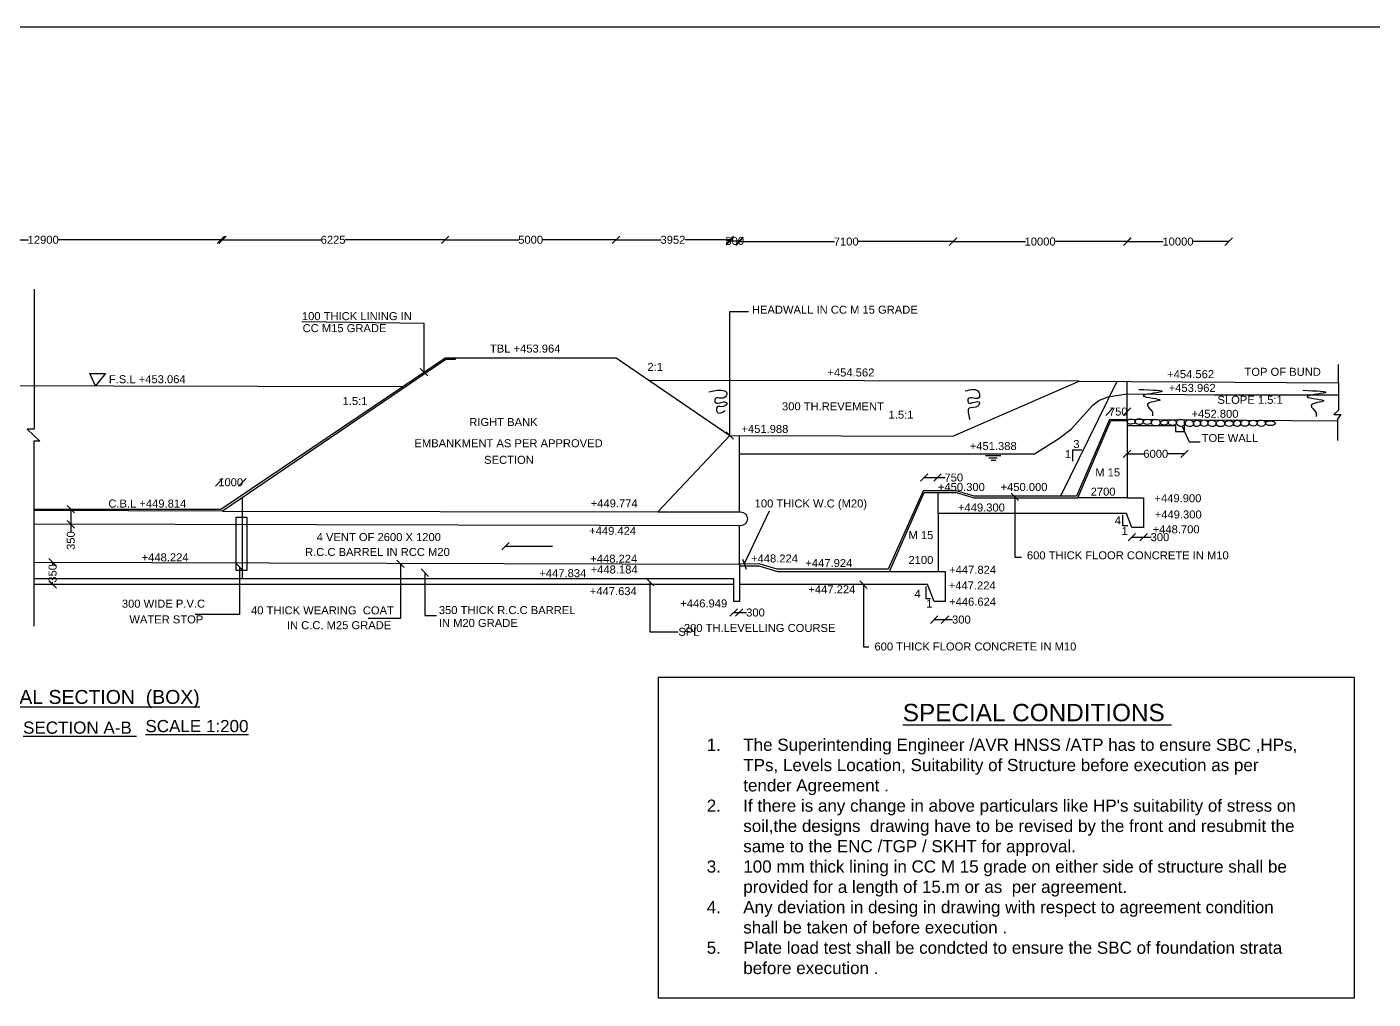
# Model space of a CAD drawing. Header units: millimetres. Extents: x 5124 to 2156454, y 2311 to 45652315.
# Drawn here: x 2091488 to 2130180, y 45624366 to 45652315 of the extents above; entities that cross this region are included whole.
import ezdxf

# ---------------------------------------------------------------- set-up
doc = ezdxf.new("R2010")
doc.units = ezdxf.units.MM
doc.header["$MEASUREMENT"] = 0
doc.layers.add('DRAWING', color=2, linetype='Continuous')
doc.layers.add('TEXT', color=7, linetype='Continuous')
doc.styles.get("Standard").update_dxf_attribs({"font": 'arial.ttf', "height": 230})
doc.dimstyles.get("Standard").update_dxf_attribs({"dimtxt": 230, "dimasz": 215, "dimexe": 0.18, "dimexo": 0.0625, "dimgap": 0.09, "dimtad": 0, "dimdec": 0, "dimzin": 0, "dimdsep": 46, "dimtxsty": 'Standard', "dimblk": 'OBLIQUE', "dimcen": 0.09, "dimse1": 1, "dimse2": 1, "dimadec": 0, "dimazin": 0, "dimtfac": 1, "dimtdec": 0, "dimtofl": 0, "dimtmove": 0, "dimatfit": 3, "dimldrblk": 'OBLIQUE', "dimfxl": 1, "dimtolj": 1, "dimtzin": 0, "dimarcsym": 0})

# ---------------------------------------------------------------- blocks, each defined once
blk = doc.blocks.new('_Oblique')
at = {"color": 0, "linetype": 'ByBlock', "lineweight": -2}
blk.add_line((-0.5, -0.5), (0.5, 0.5), dxfattribs=at)
blk = doc.blocks.new('*D60')
at = {"layer": 'Defpoints', "color": 0, "transparency": 16777216}
for p in [(2097108, 45646194), (2086803, 45638448), (2097108, 45638393)]:
    blk.add_point(p, dxfattribs=at)
at = {"layer": 'TEXT', "color": 0, "lineweight": -2, "transparency": 16777216}
for p, q in [((2086803, 45646194), (2091534, 45646194)), ((2097108, 45646194), (2092377, 45646194))]:
    blk.add_line(p, q, dxfattribs=at)
at = {"layer": 'TEXT', "color": 0, "lineweight": -2, "transparency": 16777216, "xscale": 215, "yscale": 215, "zscale": 215, "rotation": 180}
blk.add_blockref('_Oblique', (2086803, 45646194), dxfattribs=at)
at = {"layer": 'TEXT', "color": 0, "lineweight": -2, "transparency": 16777216, "xscale": 215, "yscale": 215, "zscale": 215}
blk.add_blockref('_Oblique', (2097108, 45646194), dxfattribs=at)
at = {"layer": 'TEXT', "color": 0, "transparency": 16777216, "insert": (2091955, 45646194), "char_height": 230, "attachment_point": 5}
blk.add_mtext('\\A1;12900', dxfattribs=at)
blk = doc.blocks.new('*D61')
at = {"layer": 'Defpoints', "color": 0, "transparency": 16777216}
for p in [(2103511, 45646194), (2103511, 45642801), (2097062, 45638448)]:
    blk.add_point(p, dxfattribs=at)
at = {"layer": 'TEXT', "color": 0, "lineweight": -2, "transparency": 16777216}
for p, q in [((2097062, 45646194), (2099942, 45646194)), ((2103511, 45646194), (2100632, 45646194))]:
    blk.add_line(p, q, dxfattribs=at)
at = {"layer": 'TEXT', "color": 0, "lineweight": -2, "transparency": 16777216, "xscale": 215, "yscale": 215, "zscale": 215, "rotation": 180}
blk.add_blockref('_Oblique', (2097062, 45646194), dxfattribs=at)
at = {"layer": 'TEXT', "color": 0, "lineweight": -2, "transparency": 16777216, "xscale": 215, "yscale": 215, "zscale": 215}
blk.add_blockref('_Oblique', (2103511, 45646194), dxfattribs=at)
at = {"layer": 'TEXT', "color": 0, "transparency": 16777216, "insert": (2100287, 45646194), "char_height": 230, "attachment_point": 5}
blk.add_mtext('\\A1;6225', dxfattribs=at)
blk = doc.blocks.new('*D62')
at = {"layer": 'Defpoints', "color": 0, "transparency": 16777216}
for p in [(2108420, 45646194), (2103511, 45642801), (2108420, 45642801)]:
    blk.add_point(p, dxfattribs=at)
at = {"layer": 'TEXT', "color": 0, "lineweight": -2, "transparency": 16777216}
for p, q in [((2103511, 45646194), (2105622, 45646194)), ((2108420, 45646194), (2106309, 45646194))]:
    blk.add_line(p, q, dxfattribs=at)
at = {"layer": 'TEXT', "color": 0, "lineweight": -2, "transparency": 16777216, "xscale": 215, "yscale": 215, "zscale": 215, "rotation": 180}
blk.add_blockref('_Oblique', (2103511, 45646194), dxfattribs=at)
at = {"layer": 'TEXT', "color": 0, "lineweight": -2, "transparency": 16777216, "xscale": 215, "yscale": 215, "zscale": 215}
blk.add_blockref('_Oblique', (2108420, 45646194), dxfattribs=at)
at = {"layer": 'TEXT', "color": 0, "transparency": 16777216, "insert": (2105966, 45646194), "char_height": 230, "attachment_point": 5}
blk.add_mtext('\\A1;5000', dxfattribs=at)
blk = doc.blocks.new('*D63')
at = {"layer": 'Defpoints', "color": 0, "transparency": 16777216}
for p in [(2111692, 45646194), (2108420, 45642801), (2111692, 45640571)]:
    blk.add_point(p, dxfattribs=at)
at = {"layer": 'TEXT', "color": 0, "lineweight": -2, "transparency": 16777216}
for p, q in [((2108420, 45646194), (2109714, 45646194)), ((2111692, 45646194), (2110398, 45646194))]:
    blk.add_line(p, q, dxfattribs=at)
at = {"layer": 'TEXT', "color": 0, "lineweight": -2, "transparency": 16777216, "xscale": 215, "yscale": 215, "zscale": 215, "rotation": 180}
blk.add_blockref('_Oblique', (2108420, 45646194), dxfattribs=at)
at = {"layer": 'TEXT', "color": 0, "lineweight": -2, "transparency": 16777216, "xscale": 215, "yscale": 215, "zscale": 215}
blk.add_blockref('_Oblique', (2111692, 45646194), dxfattribs=at)
at = {"layer": 'TEXT', "color": 0, "transparency": 16777216, "insert": (2110056, 45646194), "char_height": 230, "attachment_point": 5}
blk.add_mtext('\\A1;3952', dxfattribs=at)
blk = doc.blocks.new('*D64')
at = {"layer": 'Defpoints', "color": 0, "transparency": 16777216}
for p in [(2111971, 45646161), (2111692, 45640571), (2111971, 45640571)]:
    blk.add_point(p, dxfattribs=at)
at = {"layer": 'TEXT', "color": 0, "lineweight": -2, "transparency": 16777216}
blk.add_line((2111692, 45646161), (2111971, 45646161), dxfattribs=at)
at = {"layer": 'TEXT', "color": 0, "lineweight": -2, "transparency": 16777216, "xscale": 215, "yscale": 215, "zscale": 215, "rotation": 180}
blk.add_blockref('_Oblique', (2111692, 45646161), dxfattribs=at)
at = {"layer": 'TEXT', "color": 0, "lineweight": -2, "transparency": 16777216, "xscale": 215, "yscale": 215, "zscale": 215}
blk.add_blockref('_Oblique', (2111971, 45646161), dxfattribs=at)
at = {"layer": 'TEXT', "color": 0, "transparency": 16777216, "insert": (2111832, 45646161), "char_height": 230, "attachment_point": 5}
blk.add_mtext('\\A1;500', dxfattribs=at)
blk = doc.blocks.new('*D65')
at = {"layer": 'Defpoints', "color": 0, "transparency": 16777216}
for p in [(2118104, 45646143), (2111971, 45640571), (2118104, 45640550)]:
    blk.add_point(p, dxfattribs=at)
at = {"layer": 'TEXT', "color": 0, "lineweight": -2, "transparency": 16777216}
for p, q in [((2111971, 45646143), (2114695, 45646143)), ((2118104, 45646143), (2115380, 45646143))]:
    blk.add_line(p, q, dxfattribs=at)
at = {"layer": 'TEXT', "color": 0, "lineweight": -2, "transparency": 16777216, "xscale": 215, "yscale": 215, "zscale": 215, "rotation": 180}
blk.add_blockref('_Oblique', (2111971, 45646143), dxfattribs=at)
at = {"layer": 'TEXT', "color": 0, "lineweight": -2, "transparency": 16777216, "xscale": 215, "yscale": 215, "zscale": 215}
blk.add_blockref('_Oblique', (2118104, 45646143), dxfattribs=at)
at = {"layer": 'TEXT', "color": 0, "transparency": 16777216, "insert": (2115037, 45646143), "char_height": 230, "attachment_point": 5}
blk.add_mtext('\\A1;7100', dxfattribs=at)
blk = doc.blocks.new('*D66')
at = {"layer": 'Defpoints', "color": 0, "transparency": 16777216}
for p in [(2123114, 45646143), (2123114, 45641766), (2118104, 45640550)]:
    blk.add_point(p, dxfattribs=at)
at = {"layer": 'TEXT', "color": 0, "lineweight": -2, "transparency": 16777216}
for p, q in [((2118104, 45646143), (2120187, 45646143)), ((2123114, 45646143), (2121031, 45646143))]:
    blk.add_line(p, q, dxfattribs=at)
at = {"layer": 'TEXT', "color": 0, "lineweight": -2, "transparency": 16777216, "xscale": 215, "yscale": 215, "zscale": 215, "rotation": 180}
blk.add_blockref('_Oblique', (2118104, 45646143), dxfattribs=at)
at = {"layer": 'TEXT', "color": 0, "lineweight": -2, "transparency": 16777216, "xscale": 215, "yscale": 215, "zscale": 215}
blk.add_blockref('_Oblique', (2123114, 45646143), dxfattribs=at)
at = {"layer": 'TEXT', "color": 0, "transparency": 16777216, "insert": (2120609, 45646143), "char_height": 230, "attachment_point": 5}
blk.add_mtext('\\A1;10000', dxfattribs=at)
blk = doc.blocks.new('*D67')
at = {"layer": 'Defpoints', "color": 0, "transparency": 16777216}
for p in [(2126028, 45646143), (2123116, 45642118), (2126028, 45641740)]:
    blk.add_point(p, dxfattribs=at)
at = {"layer": 'TEXT', "color": 0, "lineweight": -2, "transparency": 16777216}
for p, q in [((2123116, 45646143), (2124151, 45646143)), ((2126028, 45646143), (2124994, 45646143))]:
    blk.add_line(p, q, dxfattribs=at)
at = {"layer": 'TEXT', "color": 0, "lineweight": -2, "transparency": 16777216, "xscale": 215, "yscale": 215, "zscale": 215, "rotation": 180}
blk.add_blockref('_Oblique', (2123116, 45646143), dxfattribs=at)
at = {"layer": 'TEXT', "color": 0, "lineweight": -2, "transparency": 16777216, "xscale": 215, "yscale": 215, "zscale": 215}
blk.add_blockref('_Oblique', (2126028, 45646143), dxfattribs=at)
at = {"layer": 'TEXT', "color": 0, "transparency": 16777216, "insert": (2124572, 45646143), "char_height": 230, "attachment_point": 5}
blk.add_mtext('\\A1;10000', dxfattribs=at)
blk = doc.blocks.new('*D71')
at = {"layer": 'Defpoints', "color": 0, "transparency": 16777216}
for p in [(2097677, 45639222), (2097011, 45638448), (2097677, 45638635)]:
    blk.add_point(p, dxfattribs=at)
at = {"layer": 'TEXT', "color": 0, "lineweight": -2, "transparency": 16777216}
for p, q in [((2097011, 45639222), (2097012, 45639222)), ((2097677, 45639222), (2097676, 45639222))]:
    blk.add_line(p, q, dxfattribs=at)
at = {"layer": 'TEXT', "color": 0, "lineweight": -2, "transparency": 16777216, "xscale": 215, "yscale": 215, "zscale": 215, "rotation": 180}
blk.add_blockref('_Oblique', (2097011, 45639222), dxfattribs=at)
at = {"layer": 'TEXT', "color": 0, "lineweight": -2, "transparency": 16777216, "xscale": 215, "yscale": 215, "zscale": 215}
blk.add_blockref('_Oblique', (2097677, 45639222), dxfattribs=at)
at = {"layer": 'TEXT', "color": 0, "transparency": 16777216, "insert": (2097344, 45639222), "char_height": 230, "attachment_point": 5}
blk.add_mtext('\\A1;1000', dxfattribs=at)
blk = doc.blocks.new('*D72')
at = {"layer": 'Defpoints', "color": 0, "transparency": 16777216}
for p in [(2123109, 45640680), (2124759, 45640680), (2123109, 45640041)]:
    blk.add_point(p, dxfattribs=at)
at = {"layer": 'TEXT', "color": 0, "lineweight": -2, "transparency": 16777216}
for p, q in [((2123109, 45640041), (2123590, 45640041)), ((2124759, 45640041), (2124278, 45640041))]:
    blk.add_line(p, q, dxfattribs=at)
at = {"layer": 'TEXT', "color": 0, "lineweight": -2, "transparency": 16777216, "xscale": 215, "yscale": 215, "zscale": 215, "rotation": 180}
blk.add_blockref('_Oblique', (2123109, 45640041), dxfattribs=at)
at = {"layer": 'TEXT', "color": 0, "lineweight": -2, "transparency": 16777216, "xscale": 215, "yscale": 215, "zscale": 215}
blk.add_blockref('_Oblique', (2124759, 45640041), dxfattribs=at)
at = {"layer": 'TEXT', "color": 0, "transparency": 16777216, "insert": (2123934, 45640041), "char_height": 230, "attachment_point": 5}
blk.add_mtext('\\A1;6000', dxfattribs=at)
blk = doc.blocks.new('*D73')
at = {"layer": 'Defpoints', "color": 0, "transparency": 16777216}
for p in [(2122603, 45641029), (2123109, 45641255), (2123109, 45641029)]:
    blk.add_point(p, dxfattribs=at)
at = {"layer": 'TEXT', "color": 0, "lineweight": -2, "transparency": 16777216}
for p, q in [((2122603, 45641255), (2122603, 45641255)), ((2123109, 45641255), (2123109, 45641255))]:
    blk.add_line(p, q, dxfattribs=at)
at = {"layer": 'TEXT', "color": 0, "lineweight": -2, "transparency": 16777216, "xscale": 215, "yscale": 215, "zscale": 215, "rotation": 180}
blk.add_blockref('_Oblique', (2122603, 45641255), dxfattribs=at)
at = {"layer": 'TEXT', "color": 0, "lineweight": -2, "transparency": 16777216, "xscale": 215, "yscale": 215, "zscale": 215}
blk.add_blockref('_Oblique', (2123109, 45641255), dxfattribs=at)
at = {"layer": 'TEXT', "color": 0, "transparency": 16777216, "insert": (2122856, 45641255), "char_height": 230, "attachment_point": 5}
blk.add_mtext('\\A1;750', dxfattribs=at)
blk = doc.blocks.new('*D129')
at = {"layer": 'Defpoints', "color": 0, "transparency": 16777216}
for p in [(2117661, 45639359), (2117276, 45638926), (2117661, 45638979)]:
    blk.add_point(p, dxfattribs=at)
at = {"layer": 'TEXT', "color": 0, "lineweight": -2, "transparency": 16777216}
for p, q in [((2117276, 45639359), (2117661, 45639359)), ((2117661, 45639359), (2117876, 45639359))]:
    blk.add_line(p, q, dxfattribs=at)
at = {"layer": 'TEXT', "color": 0, "lineweight": -2, "transparency": 16777216, "xscale": 215, "yscale": 215, "zscale": 215, "rotation": 180}
blk.add_blockref('_Oblique', (2117276, 45639359), dxfattribs=at)
at = {"layer": 'TEXT', "color": 0, "lineweight": -2, "transparency": 16777216, "xscale": 215, "yscale": 215, "zscale": 215}
blk.add_blockref('_Oblique', (2117661, 45639359), dxfattribs=at)
at = {"layer": 'TEXT', "color": 0, "transparency": 16777216, "insert": (2118129, 45639359), "char_height": 230, "attachment_point": 5}
blk.add_mtext('\\A1;750', dxfattribs=at)
blk = doc.blocks.new('*D134')
at = {"layer": 'Defpoints', "color": 0, "transparency": 16777216}
for p in [(2117566, 45635794), (2117877, 45635794), (2117877, 45635275)]:
    blk.add_point(p, dxfattribs=at)
at = {"layer": 'TEXT', "color": 0, "lineweight": -2, "transparency": 16777216}
for p, q in [((2117566, 45635275), (2117877, 45635275)), ((2117877, 45635275), (2118092, 45635275))]:
    blk.add_line(p, q, dxfattribs=at)
at = {"layer": 'TEXT', "color": 0, "lineweight": -2, "transparency": 16777216, "xscale": 215, "yscale": 215, "zscale": 215, "rotation": 180}
blk.add_blockref('_Oblique', (2117566, 45635275), dxfattribs=at)
at = {"layer": 'TEXT', "color": 0, "lineweight": -2, "transparency": 16777216, "xscale": 215, "yscale": 215, "zscale": 215}
blk.add_blockref('_Oblique', (2117877, 45635275), dxfattribs=at)
at = {"layer": 'TEXT', "color": 0, "transparency": 16777216, "insert": (2118346, 45635275), "char_height": 230, "attachment_point": 5}
blk.add_mtext('\\A1;300', dxfattribs=at)
blk = doc.blocks.new('*D135')
at = {"layer": 'Defpoints', "color": 0, "transparency": 16777216}
for p in [(2111803, 45635792), (2111960, 45635792), (2111960, 45635478)]:
    blk.add_point(p, dxfattribs=at)
at = {"layer": 'TEXT', "color": 0, "lineweight": -2, "transparency": 16777216}
for p, q in [((2111803, 45635478), (2111960, 45635478)), ((2111960, 45635478), (2112175, 45635478))]:
    blk.add_line(p, q, dxfattribs=at)
at = {"layer": 'TEXT', "color": 0, "lineweight": -2, "transparency": 16777216, "xscale": 215, "yscale": 215, "zscale": 215, "rotation": 180}
blk.add_blockref('_Oblique', (2111803, 45635478), dxfattribs=at)
at = {"layer": 'TEXT', "color": 0, "lineweight": -2, "transparency": 16777216, "xscale": 215, "yscale": 215, "zscale": 215}
blk.add_blockref('_Oblique', (2111960, 45635478), dxfattribs=at)
at = {"layer": 'TEXT', "color": 0, "transparency": 16777216, "insert": (2112429, 45635478), "char_height": 230, "attachment_point": 5}
blk.add_mtext('\\A1;300', dxfattribs=at)
blk = doc.blocks.new('*D136')
at = {"layer": 'Defpoints', "color": 0, "transparency": 16777216}
for p in [(2092686, 45638448), (2092685, 45638015), (2092749, 45638015)]:
    blk.add_point(p, dxfattribs=at)
at = {"layer": 'TEXT', "color": 0, "lineweight": -2, "transparency": 16777216}
for p, q in [((2092749, 45638448), (2092749, 45638015)), ((2092749, 45638015), (2092749, 45637800))]:
    blk.add_line(p, q, dxfattribs=at)
at = {"layer": 'TEXT', "color": 0, "lineweight": -2, "transparency": 16777216, "xscale": 215, "yscale": 215, "zscale": 215}
for p, rotation in [((2092749, 45638448), 90), ((2092749, 45638015), 270)]:
    blk.add_blockref('_Oblique', p, dxfattribs=dict(at, rotation=rotation))
at = {"layer": 'TEXT', "color": 0, "transparency": 16777216, "insert": (2092749, 45637547), "char_height": 230, "attachment_point": 5, "rotation": 90}
blk.add_mtext('\\A1;350', dxfattribs=at)
blk = doc.blocks.new('*D137')
at = {"layer": 'Defpoints', "color": 0, "transparency": 16777216}
for p in [(2092226, 45636921), (2092226, 45636286), (2092226, 45636286)]:
    blk.add_point(p, dxfattribs=at)
at = {"layer": 'TEXT', "color": 0, "lineweight": -2, "transparency": 16777216}
for p, q in [((2092226, 45636921), (2092226, 45636857)), ((2092226, 45636286), (2092226, 45636350))]:
    blk.add_line(p, q, dxfattribs=at)
at = {"layer": 'TEXT', "color": 0, "lineweight": -2, "transparency": 16777216, "xscale": 215, "yscale": 215, "zscale": 215}
for p, rotation in [((2092226, 45636921), 90), ((2092226, 45636286), 270)]:
    blk.add_blockref('_Oblique', p, dxfattribs=dict(at, rotation=rotation))
at = {"layer": 'TEXT', "color": 0, "transparency": 16777216, "insert": (2092226, 45636604), "char_height": 230, "attachment_point": 5, "rotation": 90}
blk.add_mtext('\\A1;350', dxfattribs=at)
blk = doc.blocks.new('*D138')
at = {"layer": 'Defpoints', "color": 0, "transparency": 16777216}
for p in [(2123245, 45637924), (2123586, 45637924), (2123586, 45637644)]:
    blk.add_point(p, dxfattribs=at)
at = {"layer": 'TEXT', "color": 0, "lineweight": -2, "transparency": 16777216}
for p, q in [((2123245, 45637644), (2123586, 45637644)), ((2123586, 45637644), (2123801, 45637644))]:
    blk.add_line(p, q, dxfattribs=at)
at = {"layer": 'TEXT', "color": 0, "lineweight": -2, "transparency": 16777216, "xscale": 215, "yscale": 215, "zscale": 215, "rotation": 180}
blk.add_blockref('_Oblique', (2123245, 45637644), dxfattribs=at)
at = {"layer": 'TEXT', "color": 0, "lineweight": -2, "transparency": 16777216, "xscale": 215, "yscale": 215, "zscale": 215}
blk.add_blockref('_Oblique', (2123586, 45637644), dxfattribs=at)
at = {"layer": 'TEXT', "color": 0, "transparency": 16777216, "insert": (2124054, 45637644), "char_height": 230, "attachment_point": 5}
blk.add_mtext('\\A1;300', dxfattribs=at)

msp = doc.modelspace()

# ---------------------------------------------------------------- linework, layer by layer
at = {"layer": 'DRAWING', "color": 0}
msp.add_lwpolyline([(2051844.1, 45652314.9), (2156276.1, 45652314.9), (2156276.1, 45588481), (2051844.1, 45588481)], close=True, dxfattribs=at)
for points in [[(2091697, 45644778.3), (2091697, 45640749.3), (2091497.3, 45640749.3), (2091854.6, 45640409.5), (2091682.6, 45640409.5), (2091682.6, 45635088)], [(2103796.2, 45642800.9), (2103796.2, 45642748.9), (2103530, 45642748.9), (2097108, 45638393), (2091682.6, 45638413.2)], [(2121735.1, 45642126.9), (2129185.5, 45642079.8), (2129185.5, 45642613.9)], [(2091682.6, 45638447.8), (2097061.7, 45638447.8), (2102291, 45641977.8)], [(2111692.5, 45640570.6), (2118104.2, 45640549.7), (2121735.1, 45642126.9), (2109372.8, 45642151.4)], [(2122819.4, 45642120.1), (2121196.8, 45638824.3)], [(2123109.3, 45641025.1), (2123116.3, 45642118.2)], [(2129185.5, 45642079.8), (2129185.5, 45641296.5), (2129054.1, 45641170.5), (2129255, 45641170.5), (2129161.5, 45641037.4), (2129161.5, 45640421.4)], [(2111970.6, 45640039.7), (2120449.1, 45640039.7), (2121150.5, 45640480.9), (2121507, 45640746.7), (2121856, 45641138.6), (2122123.6, 45641439.1), (2122299.8, 45641574.8), (2122557.1, 45641681.7), (2123114, 45641765.7), (2125609.7, 45641739.6), (2129185.5, 45641739.6)], [(2129161.5, 45640983), (2122602.9, 45641028.7), (2121655.9, 45638824.3), (2118713.7, 45638824.3), (2118197, 45638979), (2117248.1, 45638979), (2116241.9, 45636725.6), (2113051.4, 45636725.6), (2112532.1, 45636877.8), (2111970.6, 45636871.4)], [(2111970.6, 45636825.5), (2112525.5, 45636825.5), (2113058.2, 45636662.8), (2116278.6, 45636662.8), (2117275.6, 45638926.3), (2118198.7, 45638926.3), (2118712.7, 45638774), (2121692.3, 45638774), (2122643.1, 45640998.7), (2123109.2, 45640998.7), (2123109.3, 45641025.1)], [(2123109.2, 45640854.5), (2124504.8, 45640854.5), (2124504.8, 45640680.5), (2124759.1, 45640680.5), (2124761.4, 45641013.6)], [(2123109.2, 45640998.7), (2123109.2, 45638775.4), (2121692.3, 45638774)], [(2111970.6, 45638371), (2111970.6, 45640569.7)], [(2123109.2, 45638775.4), (2123585.7, 45638775.4), (2123585.7, 45637924), (2123244.6, 45637924), (2123088.5, 45638326), (2117675.8, 45638326), (2117675.8, 45638926.3)], [(2097108, 45638393), (2109619.3, 45638371)], [(2117675.8, 45638326), (2117675.8, 45636662.8)], [(2091682.6, 45636922.9), (2111970.6, 45636871.4), (2111970.6, 45637972.7)], [(2111970.6, 45636871.4), (2111970.6, 45635793), (2111805.2, 45635793), (2111805.2, 45636452), (2091682.6, 45636452)], [(2116278.6, 45636662.8), (2117877.2, 45636662.8), (2117877.2, 45635794.1), (2117565.9, 45635794.1), (2117372.7, 45636280.8), (2111970.6, 45636280.8)], [(2111805.2, 45636286), (2091682.6, 45636286)]]:
    msp.add_lwpolyline(points, dxfattribs=at)
msp.add_lwpolyline([(2081480.3, 45642028.1), (2102291, 45641977.8), (2103511.4, 45642800.9), (2108419.8, 45642800.9), (2111692.5, 45640570.6), (2109619.3, 45638371), (2111996.8, 45638371, -1), (2111996.8, 45637972.7), (2091682.6, 45638017.4)], format="xyb", dxfattribs=at)
at = {"layer": 'TEXT'}
for points in [[(2093462.2, 45641999.2), (2093297.4, 45642353.8), (2093747.6, 45642353.8), (2093462.2, 45641999.2)], [(2124692, 45640831.1), (2124894.9, 45640390.7), (2125206.2, 45640390.7)], [(2119036.3, 45639989), (2119480, 45639989)], [(2119140.3, 45639922.6), (2119373, 45639922.6)], [(2119202.5, 45639861.9), (2119335.4, 45639861.9)], [(2121546.1, 45639829.6), (2121546.1, 45640157.6), (2121811.6, 45640157.6)], [(2097678.4, 45638779.9), (2097678.4, 45636452)], [(2122982.5, 45638289.1), (2122982.5, 45637978.4), (2123128.7, 45637978.4)]]:
    msp.add_lwpolyline(points, dxfattribs=at)
msp.add_lwpolyline([(2097497.4, 45638220.8), (2097812.3, 45638220.8), (2097812.3, 45636686), (2097497.4, 45636686)], close=True, dxfattribs=at)
at = {"layer": 'TEXT', "color": 0}
msp.add_lwpolyline([(2117329.6, 45636223.2), (2117329.6, 45635880), (2117460.2, 45635880)], dxfattribs=at)
msp.add_lwpolyline([(2109636.6, 45633621), (2129637, 45633621), (2129637, 45624389), (2109636.6, 45624389)], close=True, dxfattribs=at)
for centre, major_axis, ratio in [((2123225.4, 45640968), (-116.3, -3.1), 0.6500156), ((2123456.1, 45640967.3), (-114.4, 3.9), 0.7459872), ((2123691.7, 45640961.1), (-121.3, 2.3), 0.6198421), ((2123936.4, 45640937.6), (-127.1, 3.6), 0.7816532), ((2124178.8, 45640938), (-115.2, -3.9), 0.6117159), ((2124412.3, 45640938.8), (-118.3, 3.1), 0.6890868), ((2124656.6, 45640934.1), (-126, 1.5), 0.8270204), ((2124900.9, 45640921.8), (-118.2, 10.8), 0.8241936), ((2125120.4, 45640915.6), (-101.3, -4.6), 0.908574), ((2125328.4, 45640920.2), (-106.7, 0), 0.8844385), ((2125551, 45640918.6), (-115.9, 1.5), 0.8135296), ((2125791.5, 45640914.8), (-124.7, 2.3), 0.7332666), ((2126273.9, 45640918.6), (-105.8, -3.1), 0.8401937), ((2126500.6, 45640924.1), (-120.8, -2.3), 0.7564071), ((2126737.3, 45640924.1), (-115.9, 2.3), 0.7336035), ((2126970.6, 45640920.2), (-117.5, 1.5), 0.7802871), ((2126042.1, 45640914), (-125.9, -1.5), 0.6693783), ((2127229.4, 45640919.4), (-141.4, -0.8), 0.4738825)]:
    msp.add_ellipse(centre, major_axis=major_axis, ratio=ratio, dxfattribs=at)
for points in [[(2111088.8, 45641827.6), (2111288.5, 45641862.5), (2111607.9, 45641787.7), (2111530.6, 45641653.1), (2111271.1, 45641618.3), (2111271.1, 45641521), (2111513.1, 45641533.5), (2111602.9, 45641508.5), (2111513.1, 45641403.9), (2111326, 45641384), (2111303.5, 45641309.2), (2111338.4, 45641231.9), (2111560.5, 45641286.7)], [(2118460.1, 45641850.3), (2118850.5, 45641812.3), (2118848.5, 45641652.3), (2118542.2, 45641624.3), (2118528.1, 45641554.3), (2118552.2, 45641508.3), (2118722.4, 45641530.3), (2118868.5, 45641520.3), (2118820.5, 45641412.3), (2118572.2, 45641353.4), (2118588.2, 45641031.3)]]:
    msp.add_spline(points, degree=3, dxfattribs=at)
at = {"layer": 'TEXT'}
for points in [[(2123451.8, 45641894.8), (2124091.1, 45641824.1), (2123575.6, 45641705.4), (2124055.8, 45641586.7), (2123689.3, 45641452.9), (2123835.9, 45641240.8), (2123838.4, 45641137.3)], [(2128159, 45641869.6), (2128798.4, 45641798.9), (2128282.8, 45641680.2), (2128763, 45641561.5), (2128396.6, 45641427.7), (2128543.1, 45641215.6), (2128545.7, 45641112.1)]]:
    msp.add_spline(points, degree=3, dxfattribs=at)

# ---------------------------------------------------------------- texts
at = {"layer": 'TEXT', "color": 0}
for s, height, p in [('100 THICK LINING IN ', 230, (2099391.4, 45643885.3)), ('HEADWALL IN CC M 15 GRADE ', 230, (2112326.2, 45644071)), ('CC M15 GRADE', 230, (2099412, 45643539.7)), ('TBL +453.964', 230, (2104796, 45642952.1)), ('2:1', 230, (2109322.2, 45642425.9)), ('F.S.L +453.064', 230, (2093844.2, 45642071.7)), ('+454.562', 230, (2114496.5, 45642264.7)), ('+454.562', 230, (2124261.1, 45642216.8)), ('TOP OF BUND ', 230, (2126483.7, 45642283.8)), ('+453.962', 230, (2124305.9, 45641821.8)), ('1.5:1', 230, (2100559.6, 45641443.6)), ('300 TH.REVEMENT ', 230, (2113190.6, 45641291.8)), ('SLOPE 1.5:1', 230, (2125708, 45641479)), ('RIGHT BANK ', 230, (2104201.5, 45640840.6)), ('1.5:1', 230, (2116254.7, 45641051.3)), ('+452.800', 230, (2124962.2, 45641076.5)), ('+451.988', 230, (2112024.5, 45640641.6)), ('EMBANKMENT AS PER APPROVED ', 230, (2102626.9, 45640230.9)), ('+451.388', 230, (2118587, 45640150.9)), ('3', 230, (2121564.1, 45640207.4)), ('TOE WALL', 230, (2125253.6, 45640380.7)), ('SECTION ', 230, (2104629, 45639754)), ('1', 230, (2121323.6, 45639918.5)), ('M 15', 230, (2122195.5, 45639393.1)), ('+450.300', 230, (2117671.9, 45638972.1)), ('+450.000', 230, (2119472.3, 45638972.1)), ('2700', 230, (2122062.9, 45638838.3)), ('C.B.L +449.814', 230, (2093827.3, 45638497.2)), ('+449.774', 230, (2107691.6, 45638501)), ('100 THICK W.C (M20)', 230, (2112404.7, 45638499.2)), ('+449.900', 230, (2123895.6, 45638649.1)), ('+449.300', 230, (2118248.5, 45638383.8)), ('+449.300', 230, (2123904.4, 45638183)), ('+449.424', 230, (2107648.7, 45637713.2)), ('4', 230, (2122754.4, 45638012.2)), ('1', 230, (2122952.9, 45637706.8)), ('+448.700', 230, (2123844.1, 45637755.8)), ('4 VENT OF 2600 X 1200', 230, (2099815.2, 45637533)), ('M 15', 230, (2116825.7, 45637590.6)), ('+448.224', 230, (2094784.4, 45636950.5)), ('R.C.C BARREL IN RCC M20', 230, (2099482.5, 45637104.3)), ('+448.224', 230, (2107680.1, 45636911.4)), ('+448.224', 230, (2112301.1, 45636917.8)), ('600 THICK FLOOR CONCRETE IN M10', 230, (2120229.9, 45637008.6)), ('+448.184', 230, (2107691.1, 45636600.9)), ('+447.924', 230, (2113861.8, 45636787.2)), ('2100', 230, (2116825.7, 45636874.6)), ('+447.824', 230, (2117994.4, 45636592.8)), ('+447.834', 230, (2106215.5, 45636494.5)), ('+447.224', 230, (2117982.8, 45636142)), ('+447.634', 230, (2107667.3, 45635978.5)), ('+447.224', 230, (2113949.1, 45636029.9)), ('4', 230, (2116999.8, 45635904.3)), ('300 WIDE P.V.C ', 230, (2094216.5, 45635618.3)), ('40 THICK WEARING  COAT ', 230, (2097929.4, 45635426.8)), ('350 THICK R.C.C BARREL ', 230, (2103327.1, 45635433.8)), ('+446.949', 230, (2110266.4, 45635625.9)), ('1', 230, (2117337.9, 45635619.6)), ('+446.624', 230, (2117994.4, 45635676)), ('WATER STOP ', 230, (2094432.3, 45635166.3)), ('IN C.C. M25 GRADE ', 230, (2098959.9, 45634999.7)), ('IN M20 GRADE', 230, (2103327.1, 45635064.3)), ('200 TH.LEVELLING COURSE ', 230, (2110369.7, 45634920.8)), ('600 THICK FLOOR CONCRETE IN M10', 230, (2115848.8, 45634387.2)), ('%%ULONGITUDINAL SECTION  (BOX)', 400, (2087824.1, 45632851.7)), ('%%USPECIAL CONDITIONS ', 500, (2116662.4, 45632352.5)), ('%%USECTION A-B ', 350, (2091377.7, 45631994.9)), ('%%USCALE 1:200', 350, (2094893.4, 45632039.3))]:
    msp.add_text(s, height=height, dxfattribs=at).set_placement(p)
at = {"layer": 'TEXT', "color": 0, "attachment_point": 1}
for s, insert, char_height, width in [('\\A1;SPL', (2110210.2, 45635040.1), 230, 549.626), ("\\pi-1050,l1400,t1400;1.^IThe Superintending Engineer /AVR HNSS /ATP has to ensure SBC ,HPs, TPs, Levels Location, Suitability of Structure before execution as per tender Agreement .\\P2.^IIf there is any change in above particulars like HP's suitability of stress on soil,the designs  drawing have to be revised by the front and resubmit the same to the ENC /TGP / SKHT for approval.\\P3.^I100 mm thick lining in CC M 15 grade on either side of structure shall be provided for a length of 15.m or as  per agreement.\\P4.^IAny deviation in desing in drawing with respect to agreement condition shall be taken of before execution .\\P5.^IPlate load test shall be condcted to ensure the SBC of foundation strata before execution .", (2110677.3, 45631852.5), 350, 17392.19)]:
    msp.add_mtext(s, dxfattribs=dict(at, insert=insert, char_height=char_height, width=width))

# ---------------------------------------------------------------- dimensions: what is measured, and where the dimension line sits
at = {"layer": 'TEXT', "color": 0}
for base, p1, p2, text, picture, middle in [((2097108, 45646194.1), (2086802.6, 45638447.8), (2097108, 45638393), '12900', '*D60', (2091955.3, 45646194.1)), ((2103511.4, 45646194.1), (2097061.7, 45638447.8), (2103511.4, 45642800.9), '6225', '*D61', (2100286.5, 45646194.1)), ((2108419.8, 45646194.1), (2103511.4, 45642800.9), (2108419.8, 45642800.9), '5000', '*D62', (2105965.6, 45646194.1)), ((2111692.5, 45646194.1), (2108419.8, 45642800.9), (2111692.5, 45640570.6), '3952', '*D63', (2110056.1, 45646194.1)), ((2118104.2, 45646142.9), (2111970.6, 45640570.6), (2118104.2, 45640549.7), '7100', '*D65', (2115037.4, 45646142.9)), ((2123114, 45646142.9), (2118104.2, 45640549.7), (2123114, 45641765.7), '10000', '*D66', (2120609.1, 45646142.9)), ((2126028.1, 45646142.9), (2123116.3, 45642118.2), (2126028.1, 45641739.6), '10000', '*D67', (2124572.2, 45646142.9)), ((2123109.2, 45641255.3), (2122602.9, 45641028.7), (2123109.2, 45641028.7), '750', '*D73', (2122856, 45641255.3)), ((2123109.2, 45640041.3), (2124759.1, 45640680.5), (2123109.2, 45640680.5), '6000', '*D72', (2123934.1, 45640041.3)), ((2117661.3, 45639359), (2117275.6, 45638926.3), (2117661.3, 45638979), '750', '*D129', (2118129.1, 45639359)), ((2097677.1, 45639222.4), (2097010.6, 45638447.8), (2097677.1, 45638635), '1000', '*D71', (2097343.8, 45639222.4)), ((2111960.3, 45635478.1), (2111803.3, 45635791.7), (2111960.3, 45635791.7), '300', '*D135', (2112429, 45635478.1)), ((2117877.2, 45635275.2), (2117565.9, 45635794.1), (2117877.2, 45635794.1), '300', '*D134', (2118345.9, 45635275.2))]:
    dim = msp.add_linear_dim(base=base, p1=p1, p2=p2, text=text, dimstyle='Standard', dxfattribs=at)
    dim.commit()
    dim.dimension.update_dxf_attribs({"geometry": picture, "text_midpoint": middle})
dim = msp.add_linear_dim(base=(2111970.6, 45646161.5), p1=(2111692.5, 45640570.6), p2=(2111970.6, 45640570.6), text='500', dimstyle='Standard', dxfattribs=at)
dim.commit()
dim.dimension.update_dxf_attribs({"geometry": '*D64', "text_midpoint": (2111831.5, 45646161.5), "dimtype": 160})
dim = msp.add_linear_dim(base=(2092748.9, 45638015.2), p1=(2092686, 45638447.8), p2=(2092685.1, 45638015.2), angle=90, text='350', dimstyle='Standard', dxfattribs=at)
dim.commit()
dim.dimension.update_dxf_attribs({"geometry": '*D136', "text_midpoint": (2092748.9, 45637546.5), "dimtype": 160})
at = {"layer": 'TEXT'}
dim = msp.add_linear_dim(base=(2123585.7, 45637644), p1=(2123244.6, 45637924), p2=(2123585.7, 45637924), text='300', dimstyle='Standard', dxfattribs=at)
dim.commit()
dim.dimension.update_dxf_attribs({"geometry": '*D138', "text_midpoint": (2124054.4, 45637644)})
at = {"layer": 'TEXT', "color": 0}
dim = msp.add_linear_dim(base=(2092225.8, 45636286), p1=(2092225.8, 45636921.5), p2=(2092225.8, 45636286), angle=90, text='350', dimstyle='Standard', dxfattribs=at)
dim.commit()
dim.dimension.update_dxf_attribs({"geometry": '*D137', "text_midpoint": (2092225.8, 45636603.7)})

# ---------------------------------------------------------------- leaders
for points in [[(2111692.5, 45640570.6), (2111692.5, 45644133.2), (2112229.3, 45644129.9)], [(2102901.2, 45642389.3), (2102901.2, 45643785.9), (2099391.4, 45643839.1)], [(2119884, 45638802.9), (2119884, 45637071.8), (2120071.9, 45637071.8)], [(2112105.2, 45636867.1), (2112826.9, 45638402)], [(2105244.5, 45637384.7), (2106592.7, 45637384.7)], [(2097596.4, 45636789.8), (2097596.4, 45635424.2), (2096321.1, 45635424.2)], [(2102226.4, 45636876.5), (2102226.4, 45635308.5), (2101292, 45635308.5)], [(2102924.3, 45636626.5), (2102924.3, 45635391.3), (2103261.5, 45635391.3)], [(2115533.8, 45636280.8), (2115533.8, 45634495), (2115683.6, 45634495)]]:
    msp.add_leader(points, dimstyle='Standard', override={"dimgap": 0.09, "dimtad": 0}, dxfattribs=at)
at = {"layer": 'TEXT', "color": 0, "annotation_type": 0, "has_hookline": 1, "hookline_direction": 0, "text_width": 581.4}
msp.add_leader([(2109395.8, 45636358.3), (2109395.8, 45634925.1), (2110210.2, 45634925.1)], dimstyle='Standard', override={"dimgap": 0.09, "dimtad": 0}, dxfattribs=at)

doc.saveas('drawing.dxf')
